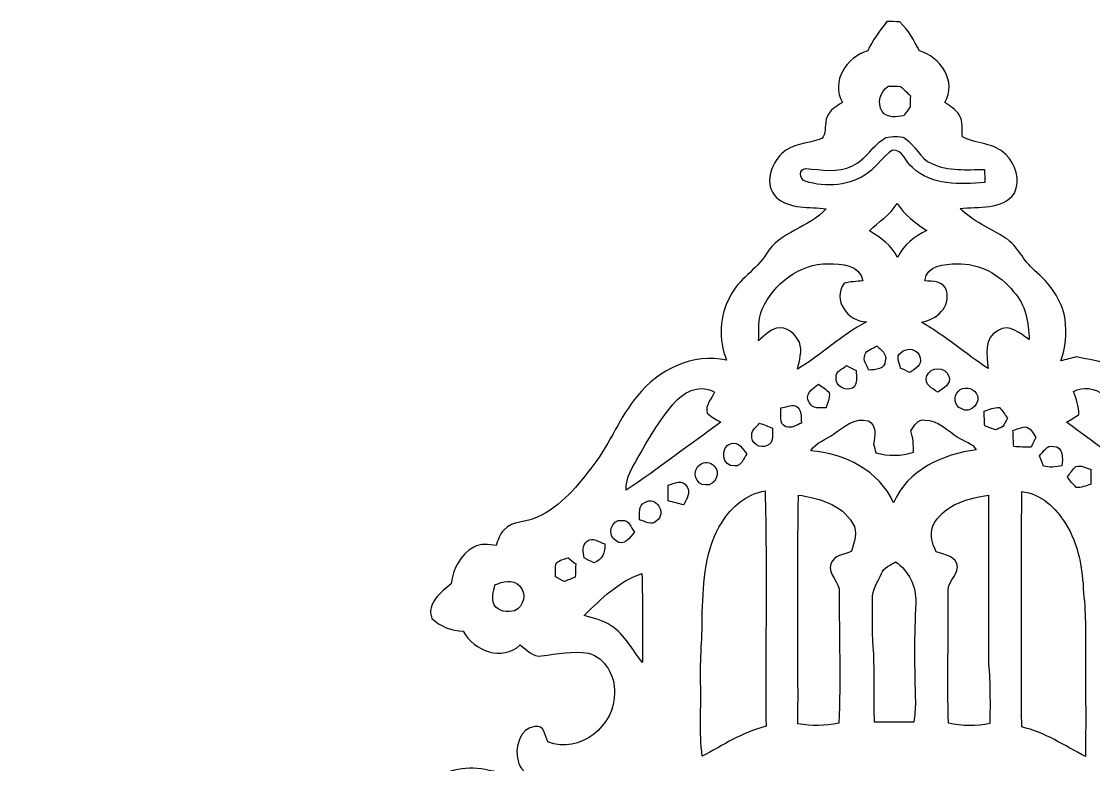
# Model space of a CAD drawing. Header units: centimetres. Extents: x -9.5 to 9.5, y -12.7 to 12.6.
# Drawn here: x -9.54 to 2.2, y 4.5 to 12.65 of the extents above; entities that cross this region are included whole.
import ezdxf

# ---------------------------------------------------------------- set-up
doc = ezdxf.new("R2010")
doc.units = ezdxf.units.CM
doc.header["$MEASUREMENT"] = 0
doc.layers.add('Camada 1', color=7, linetype='Continuous')

msp = doc.modelspace()

# ---------------------------------------------------------------- linework, layer by layer
at = {"layer": 'Camada 1', "color": 156}
for points, knots in [([(-0.27199, 12.32393), (-0.22294, 12.44353), (-0.13935, 12.54266), (-0.06385, 12.64602), (-0.06385, 12.64602), (-0.01693, 12.64743), (0.03033, 12.64602), (0.07761, 12.64179), (0.07761, 12.64179), (0.17215, 12.55394), (0.23495, 12.43788), (0.29245, 12.32393), (0.29245, 12.32393), (0.5221, 12.26431), (0.70979, 11.98138), (0.57009, 11.76019), (0.57009, 11.76019), (0.62723, 11.72104), (0.69074, 11.684), (0.72707, 11.62226), (0.72707, 11.62226), (0.77752, 11.55241), (0.75812, 11.46174), (0.76412, 11.38166), (0.76412, 11.38166), (0.91617, 11.30229), (1.11371, 11.32169), (1.23789, 11.18869), (1.23789, 11.18869), (1.3529, 11.08674), (1.39734, 10.90612), (1.33597, 10.76536), (1.33597, 10.76536), (1.19944, 10.57839), (0.9398, 10.62073), (0.73837, 10.59709), (0.73837, 10.59709), (0.88089, 10.45562), (1.0682, 10.37836), (1.23613, 10.27359), (1.23613, 10.27359), (1.37337, 10.1854), (1.4298, 10.02136), (1.55327, 9.91869), (1.55327, 9.91869), (1.71732, 9.78217), (1.8542, 9.59908), (1.88877, 9.38388), (1.88877, 9.38388), (1.90394, 9.22972), (1.89688, 9.07202), (1.84043, 8.92633), (1.84043, 8.92633), (1.89652, 8.94115), (1.95367, 8.9549), (2.01012, 8.96972), (2.01012, 8.96972), (2.14347, 8.94291), (2.28318, 8.93127), (2.40558, 8.86707), (2.40558, 8.86707), (2.61513, 8.76969), (2.78306, 8.60107), (2.91253, 8.41269), (2.91253, 8.41269), (3.07304, 8.18232), (3.17429, 7.91316), (3.36232, 7.70149), (3.36232, 7.70149), (3.56693, 7.44677), (3.83151, 7.19949), (4.16806, 7.15291), (4.16806, 7.15291), (4.28449, 7.12927), (4.36738, 7.02522), (4.39242, 6.91268), (4.39242, 6.91268), (4.64538, 6.97618), (4.8768, 6.73593), (4.86833, 6.49145), (4.86833, 6.49145), (4.98157, 6.40079), (5.14948, 6.2819), (5.1001, 6.11504), (5.1001, 6.11504), (5.0165, 6.01698), (4.8849, 5.97782), (4.76143, 5.96299), (4.76143, 5.96299), (4.65807, 5.83423), (4.51696, 5.70018), (4.3374, 5.72347), (4.3374, 5.72347), (4.25379, 5.71358), (4.19064, 5.77144), (4.12715, 5.81447), (4.12715, 5.81447), (4.05835, 5.75415), (3.9818, 5.67972), (3.88196, 5.69382), (3.88196, 5.69382), (3.69675, 5.71746), (3.50061, 5.76826), (3.31893, 5.70264), (3.31893, 5.70264), (3.16371, 5.6462), (3.09279, 5.47933), (3.06069, 5.3294), (3.06069, 5.3294), (3.03176, 4.96147), (3.429, 4.60409), (3.79165, 4.75014), (3.79165, 4.75014), (3.80894, 4.79424), (3.82693, 4.83834), (3.84457, 4.88209), (3.84457, 4.88209), (3.91583, 4.91277), (3.99062, 4.91067), (4.06223, 4.88032), (4.06223, 4.88032), (4.11444, 4.76391), (4.16842, 4.62597), (4.10598, 4.50215), (4.10598, 4.50215), (4.07212, 4.39561), (3.95746, 4.36174), (3.86997, 4.3127), (3.86997, 4.3127), (4.12467, 4.34199), (4.36455, 4.45135), (4.62173, 4.46298), (4.62173, 4.46298), (4.96359, 4.4718), (5.29378, 4.22945), (5.38797, 3.90065), (5.38797, 3.90065), (5.52097, 3.53094), (5.62363, 3.10868), (5.97252, 2.87689), (5.97252, 2.87689), (5.98134, 2.97956), (5.99687, 3.08151), (6.01768, 3.18206), (6.01768, 3.18206), (6.0907, 3.23744), (6.17889, 3.29988), (6.27591, 3.26884), (6.27591, 3.26884), (6.40045, 3.23708), (6.53026, 3.11221), (6.4837, 2.97356), (6.4837, 2.97356), (6.46606, 2.87655), (6.39833, 2.80353), (6.33095, 2.73685), (6.33095, 2.73685), (6.6502, 2.83209), (7.0118, 2.81374), (7.30391, 2.64583), (7.30391, 2.64583), (7.53356, 2.50119), (7.57977, 2.2052), (7.77521, 2.02881), (7.77521, 2.02881), (7.92198, 1.89264), (8.08284, 1.76954), (8.25816, 1.67252), (8.25816, 1.67252), (8.382, 1.59597), (8.53863, 1.6083), (8.65998, 1.52752), (8.65998, 1.52752), (8.71819, 1.47742), (8.7376, 1.39805), (8.76935, 1.33068), (8.76935, 1.33068), (9.01206, 1.4238), (9.24348, 1.14935), (9.23995, 0.92039), (9.23995, 0.92039), (9.35319, 0.82055), (9.54263, 0.69919), (9.46962, 0.52317), (9.46962, 0.52317), (9.36308, 0.44732), (9.23042, 0.42791), (9.11224, 0.37853), (9.11224, 0.37853), (9.01347, 0.2935), (8.92493, 0.18026), (8.78662, 0.16157), (8.78662, 0.16157), (8.67692, 0.12841), (8.57496, 0.19297), (8.48395, 0.24553), (8.48395, 0.24553), (8.4134, 0.16968), (8.31814, 0.12805), (8.21619, 0.11606), (8.21619, 0.11606), (8.20949, -0.01093), (8.21937, -0.14569), (8.16363, -0.26387), (8.16363, -0.26387), (8.06309, -0.44732), (7.95689, -0.64347), (7.76605, -0.74719), (7.76605, -0.74719), (7.62775, -0.81421), (7.4803, -0.86006), (7.33636, -0.91369), (7.33636, -0.91369), (7.31906, -0.96767), (7.30074, -1.02129), (7.28132, -1.07456), (7.28132, -1.07456), (7.19983, -1.07914), (7.11729, -1.07032), (7.03721, -1.08513), (7.03721, -1.08513), (6.93384, -1.12112), (6.85482, -1.20614), (6.80366, -1.30033), (6.80366, -1.30033), (6.7056, -1.4926), (6.62657, -1.69686), (6.61387, -1.91452), (6.61387, -1.91452), (7.00051, -2.12972), (7.38292, -2.35196), (7.77063, -2.56575), (7.77063, -2.56575), (7.87293, -2.62361), (7.98724, -2.67088), (8.06309, -2.76506), (8.06309, -2.76506), (8.2797, -3.03001), (8.48995, -3.30022), (8.7129, -3.56022), (8.7129, -3.56022), (8.74713, -3.60469), (8.78769, -3.64701), (8.80816, -3.70063), (8.80816, -3.70063), (8.82473, -3.78566), (8.77817, -3.86644), (8.71643, -3.92077), (8.71643, -3.92077), (8.55415, -3.93982), (8.43597, -3.79623), (8.29239, -3.74473), (8.29239, -3.74473), (8.23066, -3.7973), (8.21372, -3.88761), (8.17455, -3.9571), (8.17455, -3.9571), (8.23948, -4.05024), (8.32414, -4.14619), (8.31215, -4.26861), (8.31215, -4.26861), (8.2931, -4.42207), (8.23524, -4.56671), (8.18337, -4.71134), (8.18337, -4.71134), (8.21619, -4.71204), (8.28145, -4.71346), (8.31427, -4.71416), (8.31427, -4.71416), (8.34073, -4.77838), (8.37988, -4.85245), (8.33754, -4.92019), (8.33754, -4.92019), (8.24618, -5.08881), (8.17491, -5.27261), (8.18091, -5.4677), (8.18091, -5.4677), (8.18337, -5.75556), (8.15586, -6.06777), (8.31108, -6.32495), (8.31108, -6.32495), (8.36999, -6.44525), (8.22289, -6.52497), (8.17209, -6.61811), (8.17209, -6.61811), (8.07154, -6.72677), (8.21831, -6.84917), (8.20384, -6.97335), (8.20384, -6.97335), (8.23629, -7.03085), (8.29274, -7.08907), (8.26416, -7.16104), (8.26416, -7.16104), (8.22819, -7.21783), (8.17986, -7.2651), (8.13257, -7.31237), (8.13257, -7.31237), (8.13152, -7.44255), (8.11494, -7.59249), (8.2109, -7.69691), (8.2109, -7.69691), (8.2751, -7.75828), (8.2758, -7.84613), (8.2751, -7.92938), (8.2751, -7.92938), (8.3199, -7.99994), (8.38305, -8.08284), (8.34354, -8.17104), (8.34354, -8.17104), (8.25675, -8.37706), (8.1862, -8.59579), (8.19326, -8.8219), (8.19326, -8.8219), (8.24476, -8.86777), (8.35235, -8.87095), (8.35342, -8.95772), (8.35342, -8.95772), (8.38412, -9.0992), (8.23948, -9.18316), (8.20137, -9.30663), (8.20137, -9.30663), (8.25287, -9.39553), (8.34777, -9.56344), (8.20384, -9.61531), (8.20384, -9.61531), (7.6073, -9.646), (7.00651, -9.60013), (6.40997, -9.6386), (6.40997, -9.6386), (6.41066, -10.07145), (6.41066, -10.5043), (6.40961, -10.93716), (6.40961, -10.93716), (6.4082, -11.12731), (6.45371, -11.31359), (6.4703, -11.50231), (6.4703, -11.50231), (6.4777, -11.62685), (6.38562, -11.72033), (6.28543, -11.77783), (6.28543, -11.77783), (6.3126, -11.86744), (6.35458, -11.96552), (6.30802, -12.05759), (6.30802, -12.05759), (6.26145, -12.20223), (6.13304, -12.29465), (5.99615, -12.34617), (5.99615, -12.34617), (5.94783, -12.45481), (5.88715, -12.55959), (5.8039, -12.64567), (5.8039, -12.64567), (5.76932, -12.68623), (5.69736, -12.68659), (5.65962, -12.65307), (5.65962, -12.65307), (5.56577, -12.56841), (5.49168, -12.46363), (5.44264, -12.34722), (5.44264, -12.34722), (5.31812, -12.301), (5.22004, -12.21105), (5.13997, -12.10768), (5.13997, -12.10768), (5.10258, -11.99973), (5.11774, -11.89073), (5.14349, -11.78312), (5.14349, -11.78312), (5.04296, -11.69458), (4.95899, -11.58804), (4.9544, -11.44763), (4.9544, -11.44763), (1.65981, -11.4501), (-1.63476, -11.4501), (-4.92936, -11.44763), (-4.92936, -11.44763), (-4.91983, -11.5884), (-4.99463, -11.70798), (-5.11386, -11.77712), (-5.11386, -11.77712), (-4.99356, -12.01525), (-5.17701, -12.27525), (-5.40914, -12.34617), (-5.40914, -12.34617), (-5.45818, -12.45022), (-5.51992, -12.54794), (-5.582, -12.64496), (-5.582, -12.64496), (-5.64127, -12.65907), (-5.71746, -12.70387), (-5.76932, -12.65096), (-5.76932, -12.65096), (-5.85045, -12.56276), (-5.91007, -12.45729), (-5.957, -12.34792), (-5.957, -12.34792), (-6.14503, -12.2816), (-6.31472, -12.10839), (-6.29284, -11.89601), (-6.29284, -11.89601), (-6.27556, -11.85827), (-6.26039, -11.82017), (-6.24733, -11.78136), (-6.24733, -11.78136), (-6.28156, -11.75349), (-6.31895, -11.73091), (-6.35565, -11.70798), (-6.35565, -11.70798), (-6.48194, -11.55488), (-6.40749, -11.35909), (-6.4082, -11.18235), (-6.4082, -11.18235), (-6.40432, -10.66305), (-6.40997, -10.14377), (-6.40537, -9.62447), (-6.40537, -9.62447), (-6.97618, -9.62377), (-7.54661, -9.62589), (-8.11706, -9.62377), (-8.11706, -9.62377), (-8.22113, -9.63436), (-8.29345, -9.53135), (-8.27016, -9.43468), (-8.27016, -9.43468), (-8.243, -9.40681), (-8.21724, -9.37789), (-8.19255, -9.3479), (-8.19255, -9.3479), (-8.16045, -9.19339), (-8.37847, -9.11472), (-8.33013, -8.95809), (-8.33013, -8.95809), (-8.32097, -8.87552), (-8.22818, -8.8593), (-8.17104, -8.81979), (-8.17104, -8.81979), (-8.16715, -8.59508), (-8.24406, -8.38412), (-8.31779, -8.17562), (-8.31779, -8.17562), (-8.35977, -8.08073), (-8.29133, -7.99287), (-8.2483, -7.91386), (-8.2483, -7.91386), (-8.30403, -7.79638), (-8.20949, -7.70573), (-8.13576, -7.62494), (-8.13576, -7.62494), (-8.1287, -7.52792), (-8.11777, -7.43162), (-8.10259, -7.33565), (-8.10259, -7.33565), (-8.15057, -7.28062), (-8.20632, -7.22948), (-8.2363, -7.16244), (-8.2363, -7.16244), (-8.26169, -7.07565), (-8.20031, -6.99805), (-8.18902, -6.91444), (-8.18902, -6.91444), (-8.18056, -6.84035), (-8.14105, -6.77791), (-8.10048, -6.71795), (-8.10048, -6.71795), (-8.14598, -6.56836), (-8.37, -6.45971), (-8.27617, -6.29038), (-8.27617, -6.29038), (-8.16468, -6.10693), (-8.16539, -5.8868), (-8.16256, -5.67972), (-8.16256, -5.67972), (-8.16397, -5.4931), (-8.1481, -5.29872), (-8.2243, -5.12304), (-8.2243, -5.12304), (-8.26346, -5.00027), (-8.38729, -4.87961), (-8.30615, -4.74661), (-8.30615, -4.74661), (-8.2624, -4.72369), (-8.21443, -4.7124), (-8.16751, -4.6983), (-8.16751, -4.6983), (-8.24688, -4.51167), (-8.32167, -4.30635), (-8.26699, -4.10209), (-8.26699, -4.10209), (-8.23066, -4.05906), (-8.19255, -4.01708), (-8.16256, -3.9698), (-8.16256, -3.9698), (-8.1795, -3.88725), (-8.22713, -3.81458), (-8.25641, -3.73661), (-8.25641, -3.73661), (-8.41198, -3.79518), (-8.54674, -3.95817), (-8.72525, -3.90701), (-8.72525, -3.90701), (-8.75136, -3.85092), (-8.78028, -3.79623), (-8.79933, -3.73768), (-8.79933, -3.73768), (-8.78734, -3.67276), (-8.73936, -3.62303), (-8.70161, -3.57152), (-8.70161, -3.57152), (-8.48395, -3.30799), (-8.26664, -3.04411), (-8.05321, -2.77707), (-8.05321, -2.77707), (-8.01017, -2.72097), (-7.95337, -2.67828), (-7.89199, -2.64478), (-7.89199, -2.64478), (-7.48454, -2.41828), (-7.08025, -2.18651), (-6.67278, -1.96074), (-6.67278, -1.96074), (-6.64316, -1.93957), (-6.58777, -1.92088), (-6.60576, -1.87254), (-6.60576, -1.87254), (-6.61317, -1.65381), (-6.70418, -1.45097), (-6.80755, -1.26223), (-6.80755, -1.26223), (-6.87846, -1.137), (-7.01815, -1.05375), (-7.16421, -1.07667), (-7.16421, -1.07667), (-7.26934, -1.10313), (-7.28732, -0.98212), (-7.32613, -0.91405), (-7.32613, -0.91405), (-7.47783, -0.8516), (-7.63517, -0.80327), (-7.78262, -0.7313), (-7.78262, -0.7313), (-7.96183, -0.63958), (-8.05497, -0.45402), (-8.15093, -0.28787), (-8.15093, -0.28787), (-8.22078, -0.1651), (-8.20949, -0.01939), (-8.21619, 0.11606), (-8.21619, 0.11606), (-8.31779, 0.12912), (-8.41375, 0.16898), (-8.4836, 0.24553), (-8.4836, 0.24553), (-8.58308, 0.18486), (-8.7002, 0.12171), (-8.81803, 0.16968), (-8.81803, 0.16968), (-8.94115, 0.19437), (-9.0177, 0.29951), (-9.10766, 0.3757), (-9.10766, 0.3757), (-9.22761, 0.42721), (-9.36271, 0.44662), (-9.47067, 0.52422), (-9.47067, 0.52422), (-9.54193, 0.6999), (-9.35284, 0.82091), (-9.23995, 0.92004), (-9.23995, 0.92004), (-9.24313, 1.15111), (-9.01311, 1.42063), (-8.76829, 1.33385), (-8.76829, 1.33385), (-8.73372, 1.40899), (-8.71078, 1.50142), (-8.63141, 1.54269), (-8.63141, 1.54269), (-8.51675, 1.60689), (-8.3767, 1.60338), (-8.26205, 1.6704), (-8.26205, 1.6704), (-8.08672, 1.76705), (-7.9255, 1.88982), (-7.7784, 2.02564), (-7.7784, 2.02564), (-7.58084, 2.20169), (-7.53497, 2.49977), (-7.30462, 2.64548), (-7.30462, 2.64548), (-7.02415, 2.79717), (-6.69008, 2.82363), (-6.38104, 2.75978), (-6.38104, 2.75978), (-6.36517, 2.75201), (-6.33306, 2.73649), (-6.31684, 2.72837), (-6.31684, 2.72837), (-6.36939, 2.80423), (-6.43678, 2.87338), (-6.46253, 2.96438), (-6.46253, 2.96438), (-6.48194, 3.03847), (-6.44596, 3.1108), (-6.43008, 3.18169), (-6.43008, 3.18169), (-6.34965, 3.22438), (-6.26816, 3.28365), (-6.17255, 3.27518), (-6.17255, 3.27518), (-6.09564, 3.26918), (-6.03919, 3.21098), (-5.98275, 3.16512), (-5.98275, 3.16512), (-5.97853, 3.06563), (-5.97605, 2.96615), (-5.97181, 2.86666), (-5.97181, 2.86666), (-5.83388, 2.9605), (-5.71782, 3.08575), (-5.63174, 3.22826), (-5.63174, 3.22826), (-5.55695, 3.36125), (-5.51673, 3.50943), (-5.45818, 3.64983), (-5.45818, 3.64983), (-5.37491, 3.85444), (-5.33471, 4.09256), (-5.15691, 4.24215), (-5.15691, 4.24215), (-4.99886, 4.39914), (-4.77414, 4.47993), (-4.55224, 4.46088), (-4.55224, 4.46088), (-4.31058, 4.43123), (-4.08128, 4.33882), (-3.83857, 4.31482), (-3.83857, 4.31482), (-3.94511, 4.36455), (-4.07987, 4.41147), (-4.10245, 4.54413), (-4.10245, 4.54413), (-4.14479, 4.68277), (-4.0841, 4.90677), (-3.91795, 4.9209), (-3.91795, 4.9209), (-3.81423, 4.93818), (-3.81, 4.81999), (-3.77577, 4.75226), (-3.77577, 4.75226), (-3.43041, 4.60833), (-3.03318, 4.93465), (-3.04623, 5.29201), (-3.04623, 5.29201), (-3.04095, 5.47229), (-3.14678, 5.67477), (-3.33092, 5.7224), (-3.33092, 5.7224), (-3.50237, 5.75344), (-3.67454, 5.715), (-3.84422, 5.69312), (-3.84422, 5.69312), (-3.94158, 5.68042), (-4.00897, 5.7598), (-4.07846, 5.81377), (-4.07846, 5.81377), (-4.27531, 5.63068), (-4.58645, 5.74781), (-4.70358, 5.96406), (-4.70358, 5.96406), (-4.83093, 5.969), (-4.95582, 6.01379), (-5.04684, 6.10517), (-5.04684, 6.10517), (-5.11069, 6.26816), (-4.94347, 6.39127), (-4.83588, 6.48511), (-4.83588, 6.48511), (-4.81224, 6.64457), (-4.73674, 6.80685), (-4.58823, 6.88445), (-4.58823, 6.88445), (-4.51343, 6.93067), (-4.42419, 6.91268), (-4.34199, 6.90527), (-4.34199, 6.90527), (-4.32011, 6.96524), (-4.30564, 7.03262), (-4.25484, 7.07636), (-4.25484, 7.07636), (-4.16172, 7.17902), (-4.00897, 7.15327), (-3.89361, 7.21395), (-3.89361, 7.21395), (-3.62866, 7.33178), (-3.44487, 7.56637), (-3.27306, 7.79073), (-3.27306, 7.79073), (-3.09068, 8.02745), (-2.98908, 8.31603), (-2.79364, 8.54392), (-2.79364, 8.54392), (-2.56716, 8.83002), (-2.18581, 9.01805), (-1.81821, 8.93445), (-1.81821, 8.93445), (-1.90887, 9.15987), (-1.89934, 9.4248), (-1.77799, 9.63717), (-1.77799, 9.63717), (-1.68804, 9.82274), (-1.49436, 9.92328), (-1.38606, 10.09508), (-1.38606, 10.09508), (-1.23684, 10.3445), (-0.91581, 10.38506), (-0.72636, 10.59356), (-0.72636, 10.59356), (-0.91086, 10.62002), (-1.12713, 10.58368), (-1.27599, 10.72056), (-1.27599, 10.72056), (-1.41111, 10.85708), (-1.33456, 11.08039), (-1.21532, 11.19998), (-1.21532, 11.19998), (-1.10525, 11.31005), (-0.94014, 11.30194), (-0.80398, 11.35486), (-0.80398, 11.35486), (-0.71966, 11.37531), (-0.7493, 11.4755), (-0.73166, 11.5383), (-0.73166, 11.5383), (-0.73306, 11.64695), (-0.63146, 11.70798), (-0.55033, 11.75879), (-0.55033, 11.75879), (-0.68121, 11.98703), (-0.50411, 12.25938), (-0.27199, 12.32393)], [0, 0, 0, 0, 0.00537634, 0.00537634, 0.00537634, 0.00537634, 0.01075269, 0.01075269, 0.01075269, 0.01075269, 0.01612903, 0.01612903, 0.01612903, 0.01612903, 0.02150538, 0.02150538, 0.02150538, 0.02150538, 0.02688172, 0.02688172, 0.02688172, 0.02688172, 0.03225806, 0.03225806, 0.03225806, 0.03225806, 0.03763441, 0.03763441, 0.03763441, 0.03763441, 0.04301075, 0.04301075, 0.04301075, 0.04301075, 0.0483871, 0.0483871, 0.0483871, 0.0483871, 0.05376344, 0.05376344, 0.05376344, 0.05376344, 0.05913978, 0.05913978, 0.05913978, 0.05913978, 0.06451613, 0.06451613, 0.06451613, 0.06451613, 0.06989247, 0.06989247, 0.06989247, 0.06989247, 0.07526882, 0.07526882, 0.07526882, 0.07526882, 0.08064516, 0.08064516, 0.08064516, 0.08064516, 0.08602151, 0.08602151, 0.08602151, 0.08602151, 0.09139785, 0.09139785, 0.09139785, 0.09139785, 0.09677419, 0.09677419, 0.09677419, 0.09677419, 0.10215054, 0.10215054, 0.10215054, 0.10215054, 0.10752688, 0.10752688, 0.10752688, 0.10752688, 0.11290323, 0.11290323, 0.11290323, 0.11290323, 0.11827957, 0.11827957, 0.11827957, 0.11827957, 0.12365591, 0.12365591, 0.12365591, 0.12365591, 0.12903226, 0.12903226, 0.12903226, 0.12903226, 0.1344086, 0.1344086, 0.1344086, 0.1344086, 0.13978495, 0.13978495, 0.13978495, 0.13978495, 0.14516129, 0.14516129, 0.14516129, 0.14516129, 0.15053763, 0.15053763, 0.15053763, 0.15053763, 0.15591398, 0.15591398, 0.15591398, 0.15591398, 0.16129032, 0.16129032, 0.16129032, 0.16129032, 0.16666667, 0.16666667, 0.16666667, 0.16666667, 0.17204301, 0.17204301, 0.17204301, 0.17204301, 0.17741935, 0.17741935, 0.17741935, 0.17741935, 0.1827957, 0.1827957, 0.1827957, 0.1827957, 0.18817204, 0.18817204, 0.18817204, 0.18817204, 0.19354839, 0.19354839, 0.19354839, 0.19354839, 0.19892473, 0.19892473, 0.19892473, 0.19892473, 0.20430108, 0.20430108, 0.20430108, 0.20430108, 0.20967742, 0.20967742, 0.20967742, 0.20967742, 0.21505376, 0.21505376, 0.21505376, 0.21505376, 0.22043011, 0.22043011, 0.22043011, 0.22043011, 0.22580645, 0.22580645, 0.22580645, 0.22580645, 0.2311828, 0.2311828, 0.2311828, 0.2311828, 0.23655914, 0.23655914, 0.23655914, 0.23655914, 0.24193548, 0.24193548, 0.24193548, 0.24193548, 0.24731183, 0.24731183, 0.24731183, 0.24731183, 0.25268817, 0.25268817, 0.25268817, 0.25268817, 0.25806452, 0.25806452, 0.25806452, 0.25806452, 0.26344086, 0.26344086, 0.26344086, 0.26344086, 0.2688172, 0.2688172, 0.2688172, 0.2688172, 0.27419355, 0.27419355, 0.27419355, 0.27419355, 0.27956989, 0.27956989, 0.27956989, 0.27956989, 0.28494624, 0.28494624, 0.28494624, 0.28494624, 0.29032258, 0.29032258, 0.29032258, 0.29032258, 0.29569892, 0.29569892, 0.29569892, 0.29569892, 0.30107527, 0.30107527, 0.30107527, 0.30107527, 0.30645161, 0.30645161, 0.30645161, 0.30645161, 0.31182796, 0.31182796, 0.31182796, 0.31182796, 0.3172043, 0.3172043, 0.3172043, 0.3172043, 0.32258065, 0.32258065, 0.32258065, 0.32258065, 0.32795699, 0.32795699, 0.32795699, 0.32795699, 0.33333333, 0.33333333, 0.33333333, 0.33333333, 0.33870968, 0.33870968, 0.33870968, 0.33870968, 0.34408602, 0.34408602, 0.34408602, 0.34408602, 0.34946237, 0.34946237, 0.34946237, 0.34946237, 0.35483871, 0.35483871, 0.35483871, 0.35483871, 0.36021505, 0.36021505, 0.36021505, 0.36021505, 0.3655914, 0.3655914, 0.3655914, 0.3655914, 0.37096774, 0.37096774, 0.37096774, 0.37096774, 0.37634409, 0.37634409, 0.37634409, 0.37634409, 0.38172043, 0.38172043, 0.38172043, 0.38172043, 0.38709677, 0.38709677, 0.38709677, 0.38709677, 0.39247312, 0.39247312, 0.39247312, 0.39247312, 0.39784946, 0.39784946, 0.39784946, 0.39784946, 0.40322581, 0.40322581, 0.40322581, 0.40322581, 0.40860215, 0.40860215, 0.40860215, 0.40860215, 0.41397849, 0.41397849, 0.41397849, 0.41397849, 0.41935484, 0.41935484, 0.41935484, 0.41935484, 0.42473118, 0.42473118, 0.42473118, 0.42473118, 0.43010753, 0.43010753, 0.43010753, 0.43010753, 0.43548387, 0.43548387, 0.43548387, 0.43548387, 0.44086022, 0.44086022, 0.44086022, 0.44086022, 0.44623656, 0.44623656, 0.44623656, 0.44623656, 0.4516129, 0.4516129, 0.4516129, 0.4516129, 0.45698925, 0.45698925, 0.45698925, 0.45698925, 0.46236559, 0.46236559, 0.46236559, 0.46236559, 0.46774194, 0.46774194, 0.46774194, 0.46774194, 0.47311828, 0.47311828, 0.47311828, 0.47311828, 0.47849462, 0.47849462, 0.47849462, 0.47849462, 0.48387097, 0.48387097, 0.48387097, 0.48387097, 0.48924731, 0.48924731, 0.48924731, 0.48924731, 0.49462366, 0.49462366, 0.49462366, 0.49462366, 0.5, 0.5, 0.5, 0.5, 0.50537634, 0.50537634, 0.50537634, 0.50537634, 0.51075269, 0.51075269, 0.51075269, 0.51075269, 0.51612903, 0.51612903, 0.51612903, 0.51612903, 0.52150538, 0.52150538, 0.52150538, 0.52150538, 0.52688172, 0.52688172, 0.52688172, 0.52688172, 0.53225806, 0.53225806, 0.53225806, 0.53225806, 0.53763441, 0.53763441, 0.53763441, 0.53763441, 0.54301075, 0.54301075, 0.54301075, 0.54301075, 0.5483871, 0.5483871, 0.5483871, 0.5483871, 0.55376344, 0.55376344, 0.55376344, 0.55376344, 0.55913978, 0.55913978, 0.55913978, 0.55913978, 0.56451613, 0.56451613, 0.56451613, 0.56451613, 0.56989247, 0.56989247, 0.56989247, 0.56989247, 0.57526882, 0.57526882, 0.57526882, 0.57526882, 0.58064516, 0.58064516, 0.58064516, 0.58064516, 0.58602151, 0.58602151, 0.58602151, 0.58602151, 0.59139785, 0.59139785, 0.59139785, 0.59139785, 0.59677419, 0.59677419, 0.59677419, 0.59677419, 0.60215054, 0.60215054, 0.60215054, 0.60215054, 0.60752688, 0.60752688, 0.60752688, 0.60752688, 0.61290323, 0.61290323, 0.61290323, 0.61290323, 0.61827957, 0.61827957, 0.61827957, 0.61827957, 0.62365591, 0.62365591, 0.62365591, 0.62365591, 0.62903226, 0.62903226, 0.62903226, 0.62903226, 0.6344086, 0.6344086, 0.6344086, 0.6344086, 0.63978495, 0.63978495, 0.63978495, 0.63978495, 0.64516129, 0.64516129, 0.64516129, 0.64516129, 0.65053763, 0.65053763, 0.65053763, 0.65053763, 0.65591398, 0.65591398, 0.65591398, 0.65591398, 0.66129032, 0.66129032, 0.66129032, 0.66129032, 0.66666667, 0.66666667, 0.66666667, 0.66666667, 0.67204301, 0.67204301, 0.67204301, 0.67204301, 0.67741935, 0.67741935, 0.67741935, 0.67741935, 0.6827957, 0.6827957, 0.6827957, 0.6827957, 0.68817204, 0.68817204, 0.68817204, 0.68817204, 0.69354839, 0.69354839, 0.69354839, 0.69354839, 0.69892473, 0.69892473, 0.69892473, 0.69892473, 0.70430108, 0.70430108, 0.70430108, 0.70430108, 0.70967742, 0.70967742, 0.70967742, 0.70967742, 0.71505376, 0.71505376, 0.71505376, 0.71505376, 0.72043011, 0.72043011, 0.72043011, 0.72043011, 0.72580645, 0.72580645, 0.72580645, 0.72580645, 0.7311828, 0.7311828, 0.7311828, 0.7311828, 0.73655914, 0.73655914, 0.73655914, 0.73655914, 0.74193548, 0.74193548, 0.74193548, 0.74193548, 0.74731183, 0.74731183, 0.74731183, 0.74731183, 0.75268817, 0.75268817, 0.75268817, 0.75268817, 0.75806452, 0.75806452, 0.75806452, 0.75806452, 0.76344086, 0.76344086, 0.76344086, 0.76344086, 0.7688172, 0.7688172, 0.7688172, 0.7688172, 0.77419355, 0.77419355, 0.77419355, 0.77419355, 0.77956989, 0.77956989, 0.77956989, 0.77956989, 0.78494624, 0.78494624, 0.78494624, 0.78494624, 0.79032258, 0.79032258, 0.79032258, 0.79032258, 0.79569892, 0.79569892, 0.79569892, 0.79569892, 0.80107527, 0.80107527, 0.80107527, 0.80107527, 0.80645161, 0.80645161, 0.80645161, 0.80645161, 0.81182796, 0.81182796, 0.81182796, 0.81182796, 0.8172043, 0.8172043, 0.8172043, 0.8172043, 0.82258065, 0.82258065, 0.82258065, 0.82258065, 0.82795699, 0.82795699, 0.82795699, 0.82795699, 0.83333333, 0.83333333, 0.83333333, 0.83333333, 0.83870968, 0.83870968, 0.83870968, 0.83870968, 0.84408602, 0.84408602, 0.84408602, 0.84408602, 0.84946237, 0.84946237, 0.84946237, 0.84946237, 0.85483871, 0.85483871, 0.85483871, 0.85483871, 0.86021505, 0.86021505, 0.86021505, 0.86021505, 0.8655914, 0.8655914, 0.8655914, 0.8655914, 0.87096774, 0.87096774, 0.87096774, 0.87096774, 0.87634409, 0.87634409, 0.87634409, 0.87634409, 0.88172043, 0.88172043, 0.88172043, 0.88172043, 0.88709677, 0.88709677, 0.88709677, 0.88709677, 0.89247312, 0.89247312, 0.89247312, 0.89247312, 0.89784946, 0.89784946, 0.89784946, 0.89784946, 0.90322581, 0.90322581, 0.90322581, 0.90322581, 0.90860215, 0.90860215, 0.90860215, 0.90860215, 0.91397849, 0.91397849, 0.91397849, 0.91397849, 0.91935484, 0.91935484, 0.91935484, 0.91935484, 0.92473118, 0.92473118, 0.92473118, 0.92473118, 0.93010753, 0.93010753, 0.93010753, 0.93010753, 0.93548387, 0.93548387, 0.93548387, 0.93548387, 0.94086022, 0.94086022, 0.94086022, 0.94086022, 0.94623656, 0.94623656, 0.94623656, 0.94623656, 0.9516129, 0.9516129, 0.9516129, 0.9516129, 0.95698925, 0.95698925, 0.95698925, 0.95698925, 0.96236559, 0.96236559, 0.96236559, 0.96236559, 0.96774194, 0.96774194, 0.96774194, 0.96774194, 0.97311828, 0.97311828, 0.97311828, 0.97311828, 0.97849462, 0.97849462, 0.97849462, 0.97849462, 0.98387097, 0.98387097, 0.98387097, 0.98387097, 0.98924731, 0.98924731, 0.98924731, 0.98924731, 1, 1, 1, 1]), ([(-0.11499, 11.66142), (-0.11499, 11.66142), (-0.11499, 11.66142), (-0.11499, 11.66142), (-0.11499, 11.66142), (-0.06032, 11.5838), (0.04444, 11.59651), (0.12522, 11.61803), (0.12522, 11.61803), (0.14676, 11.64872), (0.16862, 11.67941), (0.19085, 11.7101), (0.19085, 11.7101), (0.19156, 11.74044), (0.19297, 11.80147), (0.19368, 11.83216), (0.19368, 11.83216), (0.15804, 11.86708), (0.12276, 11.90166), (0.08714, 11.93553), (0.08714, 11.93553), (0.05326, 11.93623), (-0.01447, 11.93764), (-0.04833, 11.93834), (-0.04833, 11.93834), (-0.13511, 11.87555), (-0.17356, 11.75737), (-0.11499, 11.66142)], [0, 0, 0, 0, 0.125, 0.125, 0.125, 0.125, 0.25, 0.25, 0.25, 0.25, 0.375, 0.375, 0.375, 0.375, 0.5, 0.5, 0.5, 0.5, 0.625, 0.625, 0.625, 0.625, 0.75, 0.75, 0.75, 0.75, 1, 1, 1, 1]), ([(-0.44062, 11.06663), (-0.44062, 11.06663), (-0.44062, 11.06663), (-0.44062, 11.06663), (-0.44062, 11.06663), (-0.59831, 10.98126), (-0.78034, 11.02395), (-0.94933, 11.03418), (-0.94933, 11.03418), (-1.03222, 11.037), (-1.02164, 10.91741), (-0.95815, 10.89554), (-0.95815, 10.89554), (-0.7306, 10.82462), (-0.46036, 10.84297), (-0.26599, 10.99043), (-0.26599, 10.99043), (-0.16791, 11.0624), (-0.103, 11.17035), (-0.0007, 11.23738), (-0.0007, 11.23738), (0.11148, 11.24231), (0.14076, 11.10615), (0.21624, 11.04618), (0.21624, 11.04618), (0.42757, 10.84791), (0.74012, 10.86061), (1.00894, 10.88284), (1.00894, 10.88284), (1.00858, 10.92976), (1.00753, 10.97632), (1.00612, 11.02324), (1.00612, 11.02324), (0.8128, 11.02571), (0.60888, 11.00242), (0.42862, 11.08957), (0.42862, 11.08957), (0.29703, 11.14319), (0.24835, 11.29205), (0.13441, 11.36826), (0.13441, 11.36826), (0.06984, 11.39859), (-0.00599, 11.38837), (-0.07301, 11.37425), (-0.07301, 11.37425), (-0.21554, 11.29665), (-0.28928, 11.1333), (-0.44062, 11.06663)], [0, 0, 0, 0, 0.07692308, 0.07692308, 0.07692308, 0.07692308, 0.15384615, 0.15384615, 0.15384615, 0.15384615, 0.23076923, 0.23076923, 0.23076923, 0.23076923, 0.30769231, 0.30769231, 0.30769231, 0.30769231, 0.38461538, 0.38461538, 0.38461538, 0.38461538, 0.46153846, 0.46153846, 0.46153846, 0.46153846, 0.53846154, 0.53846154, 0.53846154, 0.53846154, 0.61538462, 0.61538462, 0.61538462, 0.61538462, 0.69230769, 0.69230769, 0.69230769, 0.69230769, 0.76923077, 0.76923077, 0.76923077, 0.76923077, 0.84615385, 0.84615385, 0.84615385, 0.84615385, 1, 1, 1, 1]), ([(-0.25505, 10.3512), (-0.25505, 10.3512), (-0.25505, 10.3512), (-0.25505, 10.3512), (-0.25505, 10.3512), (-0.12982, 10.27923), (-0.01128, 10.19315), (0.05432, 10.06016), (0.05432, 10.06016), (0.11994, 10.19668), (0.23812, 10.29441), (0.37429, 10.35614), (0.37429, 10.35614), (0.24799, 10.43446), (0.13124, 10.52794), (0.04797, 10.65283), (0.04797, 10.65283), (-0.02363, 10.52336), (-0.15733, 10.4542), (-0.25505, 10.3512)], [0, 0, 0, 0, 0.16666667, 0.16666667, 0.16666667, 0.16666667, 0.33333333, 0.33333333, 0.33333333, 0.33333333, 0.5, 0.5, 0.5, 0.5, 0.66666667, 0.66666667, 0.66666667, 0.66666667, 1, 1, 1, 1]), ([(-1.42769, 9.49395), (-1.42769, 9.49395), (-1.42769, 9.49395), (-1.42769, 9.49395), (-1.42769, 9.49395), (-1.47884, 9.38565), (-1.4619, 9.26253), (-1.46826, 9.14682), (-1.46826, 9.14682), (-1.41005, 9.20221), (-1.35149, 9.26394), (-1.27034, 9.2844), (-1.27034, 9.2844), (-1.16099, 9.31333), (-1.0668, 9.2209), (-1.02129, 9.13129), (-1.02129, 9.13129), (-0.98602, 9.03464), (-1.02305, 8.93339), (-1.04034, 8.83708), (-1.04034, 8.83708), (-0.77998, 8.99583), (-0.55808, 9.21066), (-0.28751, 9.35425), (-0.28751, 9.35425), (-0.49176, 9.35955), (-0.66321, 9.5952), (-0.53233, 9.77723), (-0.53233, 9.77723), (-0.46567, 9.79663), (-0.39511, 9.79557), (-0.32631, 9.80404), (-0.32631, 9.80404), (-0.36089, 9.98149), (-0.5602, 9.99419), (-0.70626, 9.99137), (-0.70626, 9.99137), (-1.02059, 9.9963), (-1.30174, 9.77159), (-1.42769, 9.49395)], [0, 0, 0, 0, 0.09090909, 0.09090909, 0.09090909, 0.09090909, 0.18181818, 0.18181818, 0.18181818, 0.18181818, 0.27272727, 0.27272727, 0.27272727, 0.27272727, 0.36363636, 0.36363636, 0.36363636, 0.36363636, 0.45454545, 0.45454545, 0.45454545, 0.45454545, 0.54545455, 0.54545455, 0.54545455, 0.54545455, 0.63636364, 0.63636364, 0.63636364, 0.63636364, 0.72727273, 0.72727273, 0.72727273, 0.72727273, 0.81818182, 0.81818182, 0.81818182, 0.81818182, 1, 1, 1, 1]), ([(0.35312, 9.80334), (0.35312, 9.80334), (0.35312, 9.80334), (0.35312, 9.80334), (0.35312, 9.80334), (0.43992, 9.79981), (0.5595, 9.80193), (0.58878, 9.69751), (0.58878, 9.69751), (0.64099, 9.52182), (0.4773, 9.37294), (0.31537, 9.35177), (0.31537, 9.35177), (0.5736, 9.20326), (0.79657, 9.0043), (1.04634, 8.84307), (1.04634, 8.84307), (1.03046, 8.98525), (0.99518, 9.18245), (1.15393, 9.26006), (1.15393, 9.26006), (1.27811, 9.34155), (1.39522, 9.22549), (1.49472, 9.16057), (1.49472, 9.16057), (1.49048, 9.34613), (1.46015, 9.54617), (1.32537, 9.68516), (1.32537, 9.68516), (1.17686, 9.87459), (0.94721, 10.00019), (0.70309, 9.99137), (0.70309, 9.99137), (0.56868, 9.98819), (0.36829, 9.97691), (0.35312, 9.80334)], [0, 0, 0, 0, 0.1, 0.1, 0.1, 0.1, 0.2, 0.2, 0.2, 0.2, 0.3, 0.3, 0.3, 0.3, 0.4, 0.4, 0.4, 0.4, 0.5, 0.5, 0.5, 0.5, 0.6, 0.6, 0.6, 0.6, 0.7, 0.7, 0.7, 0.7, 0.8, 0.8, 0.8, 0.8, 1, 1, 1, 1]), ([(-0.30339, 8.99406), (-0.30339, 8.99406), (-0.30339, 8.99406), (-0.30339, 8.99406), (-0.30339, 8.99406), (-0.32878, 8.93515), (-0.28187, 8.87976), (-0.26212, 8.82685), (-0.26212, 8.82685), (-0.1919, 8.82932), (-0.08113, 8.83214), (-0.08042, 8.9281), (-0.08042, 8.9281), (-0.05891, 9.00253), (-0.12841, 9.04662), (-0.17251, 9.09214), (-0.17251, 9.09214), (-0.21554, 9.06073), (-0.2868, 9.05228), (-0.30339, 8.99406)], [0, 0, 0, 0, 0.16666667, 0.16666667, 0.16666667, 0.16666667, 0.33333333, 0.33333333, 0.33333333, 0.33333333, 0.5, 0.5, 0.5, 0.5, 0.66666667, 0.66666667, 0.66666667, 0.66666667, 1, 1, 1, 1]), ([(0.0896, 9.01594), (0.0896, 9.01594), (0.0896, 9.01594), (0.0896, 9.01594), (0.0896, 9.01594), (0.02611, 8.9789), (0.07902, 8.90058), (0.08466, 8.8466), (0.08466, 8.8466), (0.11959, 8.83143), (0.15451, 8.81591), (0.18944, 8.80004), (0.18944, 8.80004), (0.24165, 8.8399), (0.32773, 8.87835), (0.30056, 8.95984), (0.30056, 8.95984), (0.29138, 9.05721), (0.15027, 9.08438), (0.0896, 9.01594)], [0, 0, 0, 0, 0.16666667, 0.16666667, 0.16666667, 0.16666667, 0.33333333, 0.33333333, 0.33333333, 0.33333333, 0.5, 0.5, 0.5, 0.5, 0.66666667, 0.66666667, 0.66666667, 0.66666667, 1, 1, 1, 1]), ([(-0.61982, 8.74465), (-0.61982, 8.74465), (-0.61982, 8.74465), (-0.61982, 8.74465), (-0.61982, 8.74465), (-0.629, 8.64975), (-0.52034, 8.59225), (-0.43814, 8.62824), (-0.43814, 8.62824), (-0.37465, 8.67304), (-0.40075, 8.75735), (-0.39863, 8.82261), (-0.39863, 8.82261), (-0.42545, 8.83567), (-0.47837, 8.86213), (-0.50517, 8.87552), (-0.50517, 8.87552), (-0.54715, 8.83673), (-0.62934, 8.8152), (-0.61982, 8.74465)], [0, 0, 0, 0, 0.16666667, 0.16666667, 0.16666667, 0.16666667, 0.33333333, 0.33333333, 0.33333333, 0.33333333, 0.5, 0.5, 0.5, 0.5, 0.66666667, 0.66666667, 0.66666667, 0.66666667, 1, 1, 1, 1]), ([(0.37253, 8.75735), (0.37253, 8.75735), (0.37253, 8.75735), (0.37253, 8.75735), (0.37253, 8.75735), (0.34361, 8.66598), (0.43427, 8.62718), (0.49388, 8.58308), (0.49388, 8.58308), (0.55386, 8.62718), (0.64452, 8.66633), (0.61665, 8.75806), (0.61665, 8.75806), (0.57643, 8.86812), (0.41134, 8.86882), (0.37253, 8.75735)], [0, 0, 0, 0, 0.2, 0.2, 0.2, 0.2, 0.4, 0.4, 0.4, 0.4, 0.6, 0.6, 0.6, 0.6, 1, 1, 1, 1]), ([(-2.37771, 8.48183), (-2.37771, 8.48183), (-2.37771, 8.48183), (-2.37771, 8.48183), (-2.37771, 8.48183), (-2.53753, 8.30367), (-2.65923, 8.09625), (-2.77741, 7.88952), (-2.77741, 7.88952), (-2.84409, 7.77134), (-2.92593, 7.65104), (-2.91958, 7.50922), (-2.91958, 7.50922), (-2.56575, 7.74593), (-2.22885, 8.00734), (-1.88241, 8.25464), (-1.88241, 8.25464), (-1.93357, 8.28462), (-1.98683, 8.31249), (-2.03022, 8.35271), (-2.03022, 8.35271), (-2.05527, 8.44126), (-1.98649, 8.51005), (-1.9498, 8.58273), (-1.9498, 8.58273), (-2.09444, 8.67445), (-2.27295, 8.59825), (-2.37771, 8.48183)], [0, 0, 0, 0, 0.125, 0.125, 0.125, 0.125, 0.25, 0.25, 0.25, 0.25, 0.375, 0.375, 0.375, 0.375, 0.5, 0.5, 0.5, 0.5, 0.625, 0.625, 0.625, 0.625, 0.75, 0.75, 0.75, 0.75, 1, 1, 1, 1]), ([(-0.91227, 8.46701), (-0.91227, 8.46701), (-0.91227, 8.46701), (-0.91227, 8.46701), (-0.91227, 8.46701), (-0.87806, 8.3947), (-0.79375, 8.41691), (-0.72955, 8.41162), (-0.72955, 8.41162), (-0.71683, 8.4656), (-0.68403, 8.51852), (-0.69532, 8.57532), (-0.69532, 8.57532), (-0.72707, 8.61589), (-0.77257, 8.64129), (-0.81244, 8.67198), (-0.81244, 8.67198), (-0.87347, 8.62471), (-0.98036, 8.55345), (-0.91227, 8.46701)], [0, 0, 0, 0, 0.16666667, 0.16666667, 0.16666667, 0.16666667, 0.33333333, 0.33333333, 0.33333333, 0.33333333, 0.5, 0.5, 0.5, 0.5, 0.66666667, 0.66666667, 0.66666667, 0.66666667, 1, 1, 1, 1]), ([(0.72036, 8.59472), (0.72036, 8.59472), (0.72036, 8.59472), (0.72036, 8.59472), (0.72036, 8.59472), (0.6625, 8.54321), (0.67415, 8.43068), (0.75177, 8.40422), (0.75177, 8.40422), (0.84349, 8.33543), (0.98743, 8.48147), (0.91298, 8.57214), (0.91298, 8.57214), (0.87841, 8.63917), (0.76904, 8.64834), (0.72036, 8.59472)], [0, 0, 0, 0, 0.2, 0.2, 0.2, 0.2, 0.4, 0.4, 0.4, 0.4, 0.6, 0.6, 0.6, 0.6, 1, 1, 1, 1]), ([(1.97943, 8.5933), (1.97943, 8.5933), (1.97943, 8.5933), (1.97943, 8.5933), (1.97943, 8.5933), (2.0073, 8.51041), (2.04399, 8.42962), (2.04011, 8.33966), (2.04011, 8.33966), (1.99495, 8.31074), (1.9498, 8.28216), (1.90429, 8.25429), (1.90429, 8.25429), (2.24895, 8.00417), (2.58585, 7.74206), (2.94145, 7.5071), (2.94145, 7.5071), (2.94464, 7.68314), (2.83316, 7.8246), (2.74849, 7.96854), (2.74849, 7.96854), (2.62607, 8.1795), (2.50155, 8.39927), (2.30893, 8.55521), (2.30893, 8.55521), (2.21826, 8.63176), (2.08562, 8.64622), (1.97943, 8.5933)], [0, 0, 0, 0, 0.125, 0.125, 0.125, 0.125, 0.25, 0.25, 0.25, 0.25, 0.375, 0.375, 0.375, 0.375, 0.5, 0.5, 0.5, 0.5, 0.625, 0.625, 0.625, 0.625, 0.75, 0.75, 0.75, 0.75, 1, 1, 1, 1]), ([(-1.22414, 8.41092), (-1.22414, 8.41092), (-1.22414, 8.41092), (-1.22414, 8.41092), (-1.22414, 8.41092), (-1.21742, 8.34072), (-1.25482, 8.23736), (-1.1684, 8.20596), (-1.1684, 8.20596), (-1.10912, 8.18091), (-1.05375, 8.22677), (-0.99905, 8.24335), (-0.99905, 8.24335), (-1.00365, 8.31215), (-0.99484, 8.39505), (-1.06432, 8.43562), (-1.06432, 8.43562), (-1.11865, 8.4469), (-1.17122, 8.41903), (-1.22414, 8.41092)], [0, 0, 0, 0, 0.16666667, 0.16666667, 0.16666667, 0.16666667, 0.33333333, 0.33333333, 0.33333333, 0.33333333, 0.5, 0.5, 0.5, 0.5, 0.66666667, 0.66666667, 0.66666667, 0.66666667, 1, 1, 1, 1]), ([(1.00224, 8.37494), (1.00224, 8.37494), (1.00224, 8.37494), (1.00224, 8.37494), (1.00224, 8.37494), (1.00329, 8.32131), (1.00507, 8.26805), (1.00824, 8.21443), (1.00824, 8.21443), (1.0481, 8.19961), (1.08866, 8.18515), (1.12888, 8.17033), (1.12888, 8.17033), (1.14864, 8.1795), (1.18779, 8.19784), (1.20755, 8.20702), (1.20755, 8.20702), (1.22025, 8.2303), (1.24566, 8.27651), (1.25835, 8.2998), (1.25835, 8.2998), (1.23048, 8.33931), (1.20332, 8.37917), (1.17086, 8.41445), (1.17086, 8.41445), (1.11125, 8.42221), (1.05692, 8.39187), (1.00224, 8.37494)], [0, 0, 0, 0, 0.125, 0.125, 0.125, 0.125, 0.25, 0.25, 0.25, 0.25, 0.375, 0.375, 0.375, 0.375, 0.5, 0.5, 0.5, 0.5, 0.625, 0.625, 0.625, 0.625, 0.75, 0.75, 0.75, 0.75, 1, 1, 1, 1]), ([(-1.54128, 8.1153), (-1.54128, 8.1153), (-1.54128, 8.1153), (-1.54128, 8.1153), (-1.54128, 8.1153), (-1.55928, 8.02675), (-1.44955, 7.95549), (-1.37407, 8.001), (-1.37407, 8.001), (-1.29222, 8.02922), (-1.32326, 8.12341), (-1.31621, 8.18938), (-1.31621, 8.18938), (-1.36313, 8.20842), (-1.41005, 8.22748), (-1.45696, 8.24582), (-1.45696, 8.24582), (-1.48695, 8.2049), (-1.54727, 8.17315), (-1.54128, 8.1153)], [0, 0, 0, 0, 0.16666667, 0.16666667, 0.16666667, 0.16666667, 0.33333333, 0.33333333, 0.33333333, 0.33333333, 0.5, 0.5, 0.5, 0.5, 0.66666667, 0.66666667, 0.66666667, 0.66666667, 1, 1, 1, 1]), ([(-0.64805, 8.12518), (-0.64805, 8.12518), (-0.64805, 8.12518), (-0.64805, 8.12518), (-0.64805, 8.12518), (-0.72884, 8.06132), (-0.84208, 8.03557), (-0.89534, 7.94066), (-0.89534, 7.94066), (-0.52492, 7.91915), (-0.1471, 7.71947), (0.01093, 7.37093), (0.01093, 7.37093), (0.1584, 7.73219), (0.55316, 7.90328), (0.91617, 7.95337), (0.91617, 7.95337), (0.87347, 8.02534), (0.78422, 8.04403), (0.71931, 8.08919), (0.71931, 8.08919), (0.59972, 8.15692), (0.50024, 8.28181), (0.35172, 8.27898), (0.35172, 8.27898), (0.27235, 8.29275), (0.23953, 8.21196), (0.19897, 8.16151), (0.19897, 8.16151), (0.22294, 8.08531), (0.23035, 8.00629), (0.22718, 7.92656), (0.22718, 7.92656), (0.09384, 7.88423), (-0.04938, 7.88), (-0.18345, 7.9195), (-0.18345, 7.9195), (-0.19227, 7.95196), (-0.20038, 7.98442), (-0.20849, 8.01652), (-0.20849, 8.01652), (-0.19473, 8.10401), (-0.16968, 8.21689), (-0.26353, 8.2684), (-0.26353, 8.2684), (-0.41134, 8.31532), (-0.53586, 8.20243), (-0.64805, 8.12518)], [0, 0, 0, 0, 0.07692308, 0.07692308, 0.07692308, 0.07692308, 0.15384615, 0.15384615, 0.15384615, 0.15384615, 0.23076923, 0.23076923, 0.23076923, 0.23076923, 0.30769231, 0.30769231, 0.30769231, 0.30769231, 0.38461538, 0.38461538, 0.38461538, 0.38461538, 0.46153846, 0.46153846, 0.46153846, 0.46153846, 0.53846154, 0.53846154, 0.53846154, 0.53846154, 0.61538462, 0.61538462, 0.61538462, 0.61538462, 0.69230769, 0.69230769, 0.69230769, 0.69230769, 0.76923077, 0.76923077, 0.76923077, 0.76923077, 0.84615385, 0.84615385, 0.84615385, 0.84615385, 1, 1, 1, 1]), ([(1.31797, 8.16574), (1.31797, 8.16574), (1.31797, 8.16574), (1.31797, 8.16574), (1.31797, 8.16574), (1.31903, 8.10648), (1.32186, 8.04721), (1.32679, 7.98794), (1.32679, 7.98794), (1.38994, 7.983), (1.45379, 7.98089), (1.51765, 7.98195), (1.51765, 7.98195), (1.53034, 8.00876), (1.55504, 8.06167), (1.56739, 8.08813), (1.56739, 8.08813), (1.5367, 8.134), (1.51165, 8.20137), (1.44604, 8.20384), (1.44604, 8.20384), (1.40263, 8.19361), (1.35995, 8.18091), (1.31797, 8.16574)], [0, 0, 0, 0, 0.14285714, 0.14285714, 0.14285714, 0.14285714, 0.28571429, 0.28571429, 0.28571429, 0.28571429, 0.42857143, 0.42857143, 0.42857143, 0.42857143, 0.57142857, 0.57142857, 0.57142857, 0.57142857, 0.71428571, 0.71428571, 0.71428571, 0.71428571, 1, 1, 1, 1]), ([(-1.72826, 7.77733), (-1.72826, 7.77733), (-1.72826, 7.77733), (-1.72826, 7.77733), (-1.72826, 7.77733), (-1.65559, 7.76746), (-1.63653, 7.862), (-1.59526, 7.90434), (-1.59526, 7.90434), (-1.64253, 7.9583), (-1.68205, 8.04757), (-1.76988, 8.02145), (-1.76988, 8.02145), (-1.8983, 7.98336), (-1.86867, 7.75652), (-1.72826, 7.77733)], [0, 0, 0, 0, 0.2, 0.2, 0.2, 0.2, 0.4, 0.4, 0.4, 0.4, 0.6, 0.6, 0.6, 0.6, 1, 1, 1, 1]), ([(1.6083, 7.88563), (1.6083, 7.88563), (1.6083, 7.88563), (1.6083, 7.88563), (1.6083, 7.88563), (1.62243, 7.84895), (1.63653, 7.8119), (1.65099, 7.77487), (1.65099, 7.77487), (1.71767, 7.75404), (1.78681, 7.76393), (1.8542, 7.77699), (1.8542, 7.77699), (1.86302, 7.85529), (1.87359, 7.98865), (1.76142, 7.98971), (1.76142, 7.98971), (1.68556, 8.00734), (1.65135, 7.93115), (1.6083, 7.88563)], [0, 0, 0, 0, 0.16666667, 0.16666667, 0.16666667, 0.16666667, 0.33333333, 0.33333333, 0.33333333, 0.33333333, 0.5, 0.5, 0.5, 0.5, 0.66666667, 0.66666667, 0.66666667, 0.66666667, 1, 1, 1, 1]), ([(-2.10714, 7.7911), (-2.10714, 7.7911), (-2.10714, 7.7911), (-2.10714, 7.7911), (-2.10714, 7.7911), (-2.21085, 7.73394), (-2.159, 7.56072), (-2.04576, 7.56742), (-2.04576, 7.56742), (-1.9431, 7.55402), (-1.87325, 7.71136), (-1.95896, 7.77521), (-1.95896, 7.77521), (-1.99178, 7.82038), (-2.06762, 7.8292), (-2.10714, 7.7911)], [0, 0, 0, 0, 0.2, 0.2, 0.2, 0.2, 0.4, 0.4, 0.4, 0.4, 0.6, 0.6, 0.6, 0.6, 1, 1, 1, 1]), ([(1.91381, 7.6542), (1.91381, 7.6542), (1.91381, 7.6542), (1.91381, 7.6542), (1.91381, 7.6542), (1.94486, 7.61505), (1.9752, 7.57483), (2.01117, 7.53991), (2.01117, 7.53991), (2.06587, 7.53285), (2.11701, 7.56072), (2.16958, 7.57273), (2.16958, 7.57273), (2.17134, 7.62847), (2.17204, 7.68456), (2.1724, 7.7403), (2.1724, 7.7403), (2.11807, 7.75229), (2.06445, 7.78756), (2.00766, 7.77063), (2.00766, 7.77063), (1.96919, 7.73782), (1.94274, 7.69443), (1.91381, 7.6542)], [0, 0, 0, 0, 0.14285714, 0.14285714, 0.14285714, 0.14285714, 0.28571429, 0.28571429, 0.28571429, 0.28571429, 0.42857143, 0.42857143, 0.42857143, 0.42857143, 0.57142857, 0.57142857, 0.57142857, 0.57142857, 0.71428571, 0.71428571, 0.71428571, 0.71428571, 1, 1, 1, 1]), ([(-2.45779, 7.56425), (-2.45779, 7.56425), (-2.45779, 7.56425), (-2.45779, 7.56425), (-2.45779, 7.56425), (-2.4585, 7.5071), (-2.4585, 7.45031), (-2.45745, 7.39315), (-2.45745, 7.39315), (-2.401, 7.37693), (-2.34385, 7.36247), (-2.28599, 7.35012), (-2.28599, 7.35012), (-2.26094, 7.41186), (-2.20486, 7.48629), (-2.25565, 7.55049), (-2.25565, 7.55049), (-2.29588, 7.63517), (-2.3943, 7.58718), (-2.45779, 7.56425)], [0, 0, 0, 0, 0.16666667, 0.16666667, 0.16666667, 0.16666667, 0.33333333, 0.33333333, 0.33333333, 0.33333333, 0.5, 0.5, 0.5, 0.5, 0.66666667, 0.66666667, 0.66666667, 0.66666667, 1, 1, 1, 1]), ([(-2.77318, 7.18538), (-2.77318, 7.18538), (-2.77318, 7.18538), (-2.77318, 7.18538), (-2.77318, 7.18538), (-2.71392, 7.17408), (-2.64018, 7.11446), (-2.58797, 7.17337), (-2.58797, 7.17337), (-2.46979, 7.24851), (-2.59257, 7.46125), (-2.71426, 7.3741), (-2.71426, 7.3741), (-2.794, 7.34518), (-2.76365, 7.25028), (-2.77318, 7.18538)], [0, 0, 0, 0, 0.2, 0.2, 0.2, 0.2, 0.4, 0.4, 0.4, 0.4, 0.6, 0.6, 0.6, 0.6, 1, 1, 1, 1]), ([(-1.86867, 7.15856), (-1.86867, 7.15856), (-1.86867, 7.15856), (-1.86867, 7.15856), (-1.86867, 7.15856), (-2.05916, 6.86859), (-2.06974, 6.50909), (-2.08704, 6.17361), (-2.08704, 6.17361), (-2.08033, 5.91397), (-2.11242, 5.65572), (-2.1029, 5.39608), (-2.1029, 5.39608), (-2.0962, 5.12867), (-2.11912, 4.85985), (-2.08597, 4.59351), (-2.08597, 4.59351), (-1.85878, 4.71628), (-1.64007, 4.8588), (-1.3864, 4.92266), (-1.3864, 4.92266), (-1.39522, 5.78238), (-1.37442, 6.64279), (-1.397, 7.50217), (-1.397, 7.50217), (-1.59737, 7.46653), (-1.76459, 7.32966), (-1.86867, 7.15856)], [0, 0, 0, 0, 0.125, 0.125, 0.125, 0.125, 0.25, 0.25, 0.25, 0.25, 0.375, 0.375, 0.375, 0.375, 0.5, 0.5, 0.5, 0.5, 0.625, 0.625, 0.625, 0.625, 0.75, 0.75, 0.75, 0.75, 1, 1, 1, 1]), ([(-1.03222, 7.45701), (-1.03222, 7.45701), (-1.03222, 7.45701), (-1.03222, 7.45701), (-1.03222, 7.45701), (-1.04422, 6.62164), (-1.03433, 5.7859), (-1.03716, 4.95017), (-1.03716, 4.95017), (-0.88935, 4.92159), (-0.73837, 4.92512), (-0.59124, 4.95687), (-0.59124, 4.95687), (-0.56585, 5.43277), (-0.58702, 5.91007), (-0.58596, 6.38632), (-0.58596, 6.38632), (-0.56973, 6.50487), (-0.71931, 6.58459), (-0.67592, 6.70312), (-0.67592, 6.70312), (-0.64487, 6.79944), (-0.52882, 6.80507), (-0.44944, 6.84035), (-0.44944, 6.84035), (-0.42262, 6.93949), (-0.37394, 7.05167), (-0.43885, 7.14691), (-0.43885, 7.14691), (-0.55845, 7.35576), (-0.81068, 7.4228), (-1.03222, 7.45701)], [0, 0, 0, 0, 0.11111111, 0.11111111, 0.11111111, 0.11111111, 0.22222222, 0.22222222, 0.22222222, 0.22222222, 0.33333333, 0.33333333, 0.33333333, 0.33333333, 0.44444444, 0.44444444, 0.44444444, 0.44444444, 0.55555556, 0.55555556, 0.55555556, 0.55555556, 0.66666667, 0.66666667, 0.66666667, 0.66666667, 0.77777778, 0.77777778, 0.77777778, 0.77777778, 1, 1, 1, 1]), ([(0.46284, 7.15926), (0.46284, 7.15926), (0.46284, 7.15926), (0.46284, 7.15926), (0.46284, 7.15926), (0.3937, 7.05979), (0.42969, 6.93384), (0.47766, 6.83365), (0.47766, 6.83365), (0.56797, 6.80473), (0.70238, 6.78532), (0.71049, 6.66574), (0.71049, 6.66574), (0.69744, 6.56449), (0.59477, 6.49286), (0.60783, 6.38527), (0.60783, 6.38527), (0.61348, 5.90868), (0.59548, 5.4317), (0.6117, 4.95511), (0.6117, 4.95511), (0.76164, 4.92441), (0.91581, 4.92159), (1.0661, 4.95406), (1.0661, 4.95406), (1.06539, 5.17172), (1.07138, 5.38973), (1.05056, 5.6067), (1.05056, 5.6067), (1.04668, 6.22299), (1.05092, 6.83965), (1.04846, 7.45596), (1.04846, 7.45596), (0.83043, 7.42421), (0.58844, 7.35612), (0.46284, 7.15926)], [0, 0, 0, 0, 0.1, 0.1, 0.1, 0.1, 0.2, 0.2, 0.2, 0.2, 0.3, 0.3, 0.3, 0.3, 0.4, 0.4, 0.4, 0.4, 0.5, 0.5, 0.5, 0.5, 0.6, 0.6, 0.6, 0.6, 0.7, 0.7, 0.7, 0.7, 0.8, 0.8, 0.8, 0.8, 1, 1, 1, 1]), ([(1.41393, 7.49406), (1.41393, 7.49406), (1.41393, 7.49406), (1.41393, 7.49406), (1.41393, 7.49406), (1.4097, 6.63468), (1.41145, 5.77497), (1.41323, 4.91525), (1.41323, 4.91525), (1.66687, 4.85739), (1.88277, 4.70992), (2.11067, 4.59246), (2.11067, 4.59246), (2.11771, 4.94312), (2.11172, 5.29412), (2.11384, 5.64479), (2.11384, 5.64479), (2.11172, 5.89068), (2.11949, 6.13762), (2.09055, 6.38245), (2.09055, 6.38245), (2.08104, 6.64703), (2.03482, 6.91761), (1.89406, 7.14621), (1.89406, 7.14621), (1.78435, 7.31485), (1.62489, 7.4743), (1.41393, 7.49406)], [0, 0, 0, 0, 0.125, 0.125, 0.125, 0.125, 0.25, 0.25, 0.25, 0.25, 0.375, 0.375, 0.375, 0.375, 0.5, 0.5, 0.5, 0.5, 0.625, 0.625, 0.625, 0.625, 0.75, 0.75, 0.75, 0.75, 1, 1, 1, 1]), ([(-3.02965, 6.95359), (-3.02965, 6.95359), (-3.02965, 6.95359), (-3.02965, 6.95359), (-3.02965, 6.95359), (-2.94323, 6.88764), (-2.87443, 6.99347), (-2.82751, 7.05414), (-2.82751, 7.05414), (-2.86985, 7.09471), (-2.88819, 7.1942), (-2.96228, 7.17832), (-2.96228, 7.17832), (-3.08434, 7.19771), (-3.13548, 7.00829), (-3.02965, 6.95359)], [0, 0, 0, 0, 0.2, 0.2, 0.2, 0.2, 0.4, 0.4, 0.4, 0.4, 0.6, 0.6, 0.6, 0.6, 1, 1, 1, 1]), ([(-3.34539, 6.95006), (-3.34539, 6.95006), (-3.34539, 6.95006), (-3.34539, 6.95006), (-3.34539, 6.95006), (-3.40642, 6.90633), (-3.38807, 6.83012), (-3.37855, 6.76733), (-3.37855, 6.76733), (-3.35209, 6.75428), (-3.29952, 6.72816), (-3.27342, 6.71512), (-3.27342, 6.71512), (-3.18206, 6.74828), (-3.14395, 6.82766), (-3.15348, 6.92185), (-3.15348, 6.92185), (-3.21274, 6.93914), (-3.28894, 7.0051), (-3.34539, 6.95006)], [0, 0, 0, 0, 0.16666667, 0.16666667, 0.16666667, 0.16666667, 0.33333333, 0.33333333, 0.33333333, 0.33333333, 0.5, 0.5, 0.5, 0.5, 0.66666667, 0.66666667, 0.66666667, 0.66666667, 1, 1, 1, 1]), ([(-3.68229, 6.7123), (-3.68229, 6.7123), (-3.68229, 6.7123), (-3.68229, 6.7123), (-3.68229, 6.7123), (-3.70028, 6.66396), (-3.69005, 6.6107), (-3.69111, 6.56025), (-3.69111, 6.56025), (-3.66783, 6.54685), (-3.62126, 6.52073), (-3.59798, 6.50768), (-3.59798, 6.50768), (-3.55776, 6.52392), (-3.5172, 6.54049), (-3.47698, 6.55708), (-3.47698, 6.55708), (-3.47451, 6.60576), (-3.47274, 6.65444), (-3.47132, 6.70277), (-3.47132, 6.70277), (-3.49215, 6.71934), (-3.53342, 6.75181), (-3.55423, 6.76839), (-3.55423, 6.76839), (-3.59903, 6.75498), (-3.64808, 6.74687), (-3.68229, 6.7123)], [0, 0, 0, 0, 0.125, 0.125, 0.125, 0.125, 0.25, 0.25, 0.25, 0.25, 0.375, 0.375, 0.375, 0.375, 0.5, 0.5, 0.5, 0.5, 0.625, 0.625, 0.625, 0.625, 0.75, 0.75, 0.75, 0.75, 1, 1, 1, 1]), ([(-0.12242, 6.59659), (-0.12242, 6.59659), (-0.12242, 6.59659), (-0.12242, 6.59659), (-0.12242, 6.59659), (-0.16121, 6.50521), (-0.22859, 6.41914), (-0.22048, 6.31506), (-0.22048, 6.31506), (-0.21907, 6.1154), (-0.22789, 5.91502), (-0.20778, 5.7157), (-0.20778, 5.7157), (-0.19543, 5.46698), (-0.21271, 5.21757), (-0.19755, 4.96851), (-0.19755, 4.96851), (-0.05396, 4.96817), (0.08924, 4.96851), (0.23318, 4.96851), (0.23318, 4.96851), (0.24058, 5.04084), (0.2494, 5.11315), (0.25047, 5.18583), (0.25047, 5.18583), (0.23777, 5.55025), (0.23495, 5.91538), (0.25293, 6.27944), (0.25293, 6.27944), (0.26105, 6.45054), (0.17673, 6.62869), (0.03281, 6.72358), (0.03281, 6.72358), (-0.02363, 6.6883), (-0.09666, 6.66396), (-0.12242, 6.59659)], [0, 0, 0, 0, 0.1, 0.1, 0.1, 0.1, 0.2, 0.2, 0.2, 0.2, 0.3, 0.3, 0.3, 0.3, 0.4, 0.4, 0.4, 0.4, 0.5, 0.5, 0.5, 0.5, 0.6, 0.6, 0.6, 0.6, 0.7, 0.7, 0.7, 0.7, 0.8, 0.8, 0.8, 0.8, 1, 1, 1, 1]), ([(-3.37925, 6.13762), (-3.37925, 6.13762), (-3.37925, 6.13762), (-3.37925, 6.13762), (-3.37925, 6.13762), (-3.27837, 6.10622), (-3.17076, 6.08471), (-3.08292, 6.02226), (-3.08292, 6.02226), (-2.93088, 5.92559), (-2.85114, 5.75697), (-2.74038, 5.62115), (-2.74038, 5.62115), (-2.73578, 5.94642), (-2.73826, 6.27167), (-2.74567, 6.59694), (-2.74567, 6.59694), (-2.99966, 6.51544), (-3.19051, 6.31647), (-3.37925, 6.13762)], [0, 0, 0, 0, 0.16666667, 0.16666667, 0.16666667, 0.16666667, 0.33333333, 0.33333333, 0.33333333, 0.33333333, 0.5, 0.5, 0.5, 0.5, 0.66666667, 0.66666667, 0.66666667, 0.66666667, 1, 1, 1, 1]), ([(-4.35785, 6.47206), (-4.35785, 6.47206), (-4.35785, 6.47206), (-4.35785, 6.47206), (-4.35785, 6.47206), (-4.36738, 6.40079), (-4.40124, 6.32388), (-4.36316, 6.2551), (-4.36316, 6.2551), (-4.32152, 6.17573), (-4.21745, 6.16761), (-4.14019, 6.18949), (-4.14019, 6.18949), (-4.04035, 6.23359), (-4.00156, 6.38315), (-4.08727, 6.46041), (-4.08727, 6.46041), (-4.15748, 6.54437), (-4.27284, 6.50628), (-4.35785, 6.47206)], [0, 0, 0, 0, 0.16666667, 0.16666667, 0.16666667, 0.16666667, 0.33333333, 0.33333333, 0.33333333, 0.33333333, 0.5, 0.5, 0.5, 0.5, 0.66666667, 0.66666667, 0.66666667, 0.66666667, 1, 1, 1, 1])]:
    msp.add_open_spline(points, degree=3, knots=knots, dxfattribs=at)

doc.saveas('drawing.dxf')
